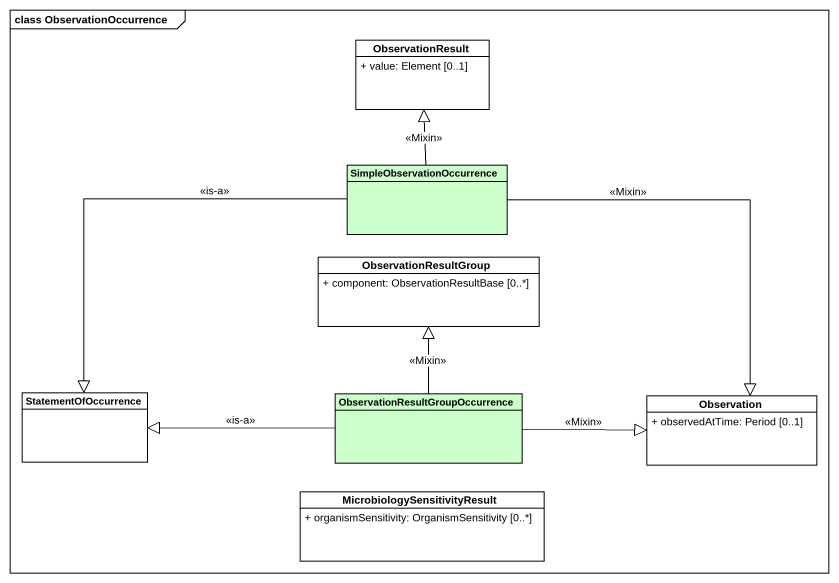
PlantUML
@startuml
mainframe class ObservationOccurrence
hide circle
hide empty members
skinparam classAttributeIconSize 0
class ObservationResult {
  + value: Element [0..1]
}
class SimpleObservationOccurrence #CCFFCC
class ObservationResultGroup {
  + component: ObservationResultBase [0..*]
}
class StatementOfOccurrence
class "ObservationResultGroupOccurrence" as ObservationResultGroupOccurr #CCFFCC
class Observation {
  + observedAtTime: Period [0..1]
}
class "MicrobiologySensitivityResult" as MicrobiologySensitivityResul {
  + organismSensitivity: OrganismSensitivity [0..*]
}
SimpleObservationOccurrence -up-|> ObservationResult : <<Mixin>>
SimpleObservationOccurrence --|> StatementOfOccurrence : <<is-a>>
SimpleObservationOccurrence --|> Observation : <<Mixin>>
ObservationResultGroupOccurr -up-|> ObservationResultGroup : <<Mixin>>
ObservationResultGroupOccurr -left-|> StatementOfOccurrence : <<is-a>>
ObservationResultGroupOccurr -right-|> Observation : <<Mixin>>
@enduml
